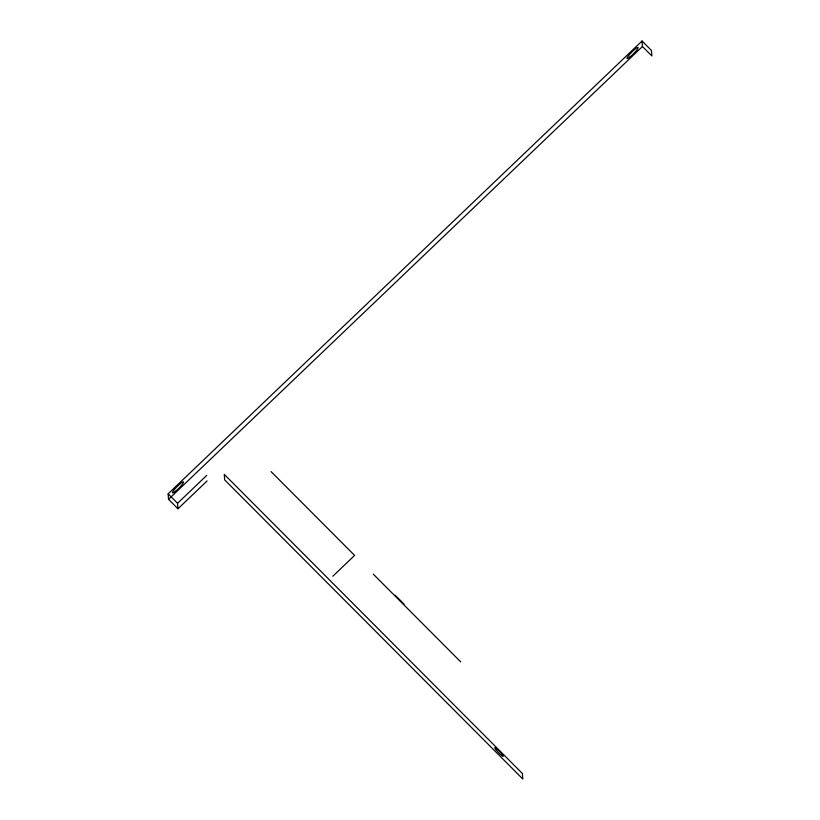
<?xml version="1.0" encoding="UTF-8"?>
<svg xmlns="http://www.w3.org/2000/svg" width="820" height="820" viewBox="0 0 820 820"><rect width="100%" height="100%" fill="white"/><g stroke="black" fill="none" stroke-linecap="round" stroke-linejoin="round"><path stroke-width="1.23" d="M207.101 480.94L177.96 508.779L168.551 499.339L168.141 493.835L642.039 41L651.449 50.44L651.859 55.944L642.449 46.504L642.039 41M168.551 499.339L642.449 46.504M177.96 508.779L177.55 503.275L206.691 475.436M332.848 576.214L354.609 555.417L271.061 471.592M395.178 595.207L404.014 604.073M373.274 574.143L460.748 661.914M168.141 493.835L177.55 503.275M522.391 773.496L224.28 474.38L224.69 479.884L522.801 779L522.391 773.496M496.09 749.828A6.068 0.799 46.3 0 0 503.142 756.378A6.068 0.799 46.3 0 0 497.842 749.664A6.068 0.799 46.3 0 0 496.09 749.828M175.337 491.375A7.759 1.209 -44.9 0 0 183.577 482.037A7.759 1.209 -44.9 0 0 175.131 488.638A7.759 1.209 -44.9 0 0 175.337 491.375M629.893 57.021A7.759 1.209 -44.9 0 0 638.134 47.683A7.759 1.209 -44.9 0 0 629.688 54.284A7.759 1.209 -44.9 0 0 629.893 57.021"/></g></svg>
